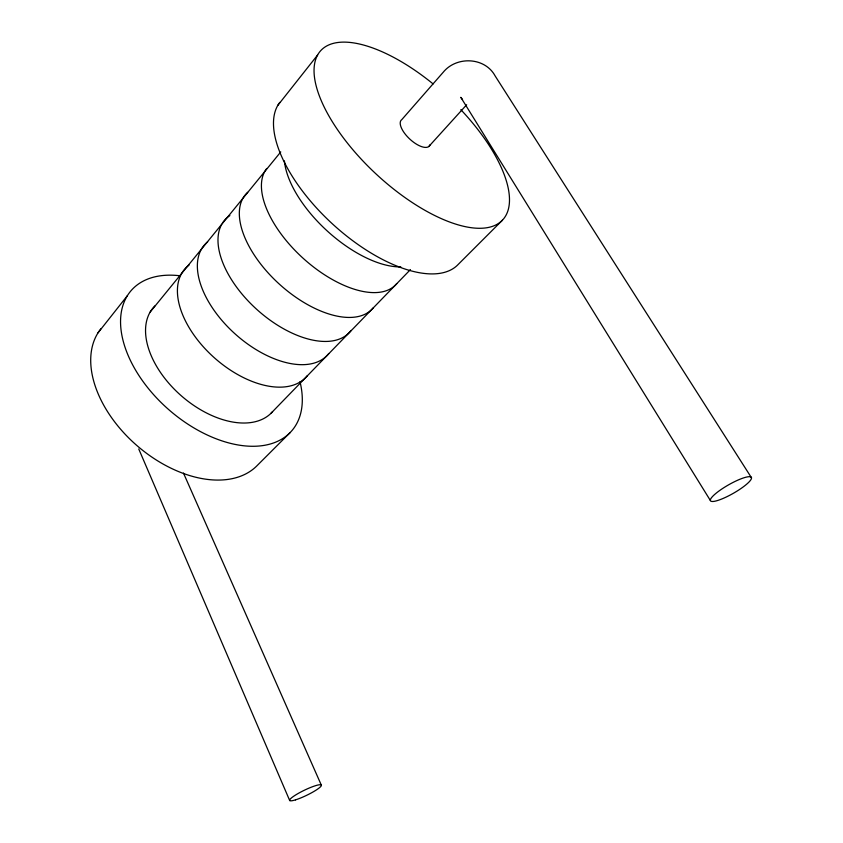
<?xml version="1.0" encoding="UTF-8"?>
<svg xmlns="http://www.w3.org/2000/svg" width="843" height="843" viewBox="0 0 843 843"><rect width="100%" height="100%" fill="white"/><g stroke="black" fill="none" stroke-linecap="round" stroke-linejoin="round"><path stroke-width="1.26" d="M97.988 332.88L127.367 295.703M277.726 105.48L317.642 54.974M150.202 311.994L280.761 151.919M428.792 146.534L466.653 104.764M270.845 413.449L410.436 269.591M290.171 432.543L257.263 465.462A103.889 66.218 40.9 0 1 136.45 445.157A103.889 66.218 40.9 0 1 100.897 328.791M502.417 220.213L458.012 264.628A120.549 55.807 42.7 0 1 333.206 224.596A120.549 55.807 42.7 0 1 279.813 102.372M462.533 99.516L460.805 97.314L710.386 500.531M751.503 477.791A23.551 4.858 -29.7 0 0 720.038 490.247A23.551 4.858 -29.7 0 0 721.26 499.204A23.551 4.858 -29.7 0 0 751.503 477.791L495.136 75.933C484.862 56.945 456.316 55.975 443.176 72.308L401.848 119.569A19.115 8.082 43 0 0 410.393 139.632A19.115 8.082 43 0 0 430.004 144.785M183.468 473.049L321.299 785.075M289.707 800.565L138.747 448.961M460.826 109.674A124.248 52.709 43 0 1 468.845 227.336A124.248 52.709 43 0 1 316.03 85.364A124.248 52.709 43 0 1 433.102 83.921M400.804 266.883A88.389 42.182 42.6 0 1 327.358 231.087A88.389 42.182 42.6 0 1 284.418 160.865M272.563 411.626A79.116 48.125 41.2 0 1 180.107 394.735A79.116 48.125 41.2 0 1 154.87 305.946M307.474 375.504A81.244 46.976 41.6 0 1 211.983 355.62A81.244 46.976 41.6 0 1 189.043 265.092M300.003 381.721A106.608 64.911 41.2 0 1 235.629 444.514A106.608 64.911 41.2 0 1 124.985 347.105A106.608 64.911 41.2 0 1 179.622 275.735M396.737 283.638A86.861 43.33 42.4 0 1 304.597 259.591A86.861 43.33 42.4 0 1 266.746 168.484M373.133 307.958A85.385 44.373 42.2 0 1 278.432 283.29A85.385 44.373 42.2 0 1 247.684 192.309M351.131 330.445A83.952 45.322 42 0 1 262.436 314.281A83.952 45.322 42 0 1 221.741 224.28M222.352 223.237A83.952 45.322 42 0 1 229.876 215.576M328.833 353.502A82.582 46.186 41.8 0 1 233.753 332.69A82.582 46.186 41.8 0 1 207.673 241.815M295.493 799.87A17.608 2.792 -25.8 0 0 321.194 785.929A17.608 2.792 -25.8 0 0 299.76 792.589A17.608 2.792 -25.8 0 0 295.493 799.87"/></g></svg>
